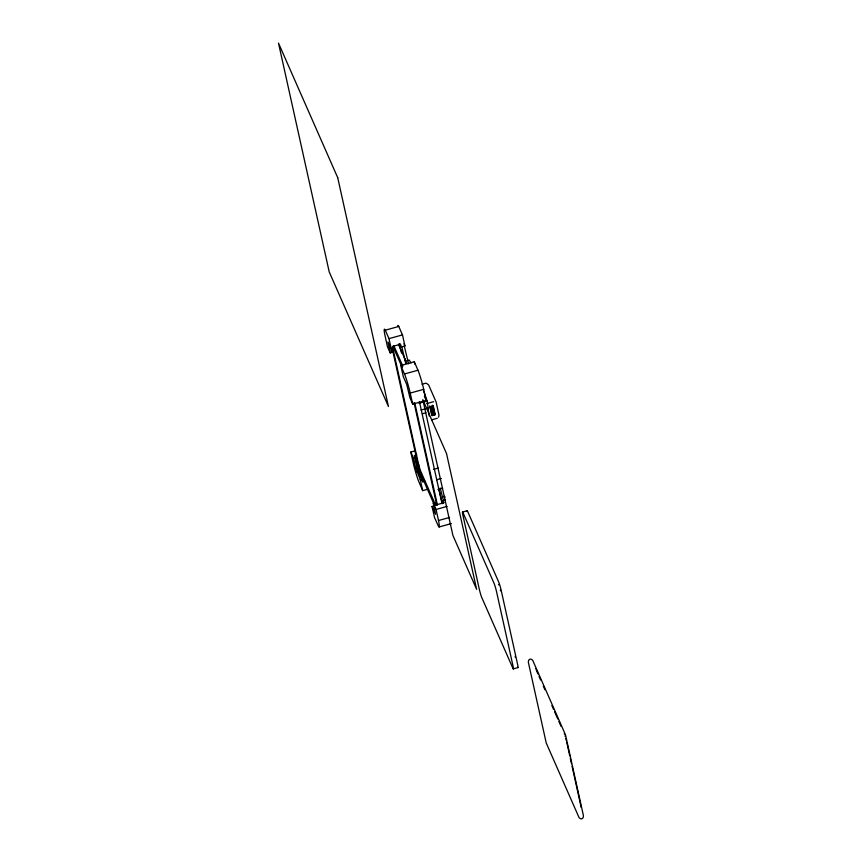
<?xml version="1.0" encoding="UTF-8"?>
<svg xmlns="http://www.w3.org/2000/svg" width="862" height="862" viewBox="0 0 862 862"><rect width="100%" height="100%" fill="white"/><g stroke="black" fill="none" stroke-linecap="round" stroke-linejoin="round"><path stroke-width="1.29" d="M438.596 417.186L438.995 415.204L436.097 401.94L428.651 384.991L426.356 383.213M385.271 330.2L388.988 338.637L392.081 352.407L390.184 352.935L387.437 346.686L384.667 333.95A17.218 1.498 74.5 0 1 384.937 329.629L385.271 330.2L398.772 326.461L402.489 334.909L404.935 345.964L401.142 347.009L399.688 343.701M388.988 338.637L402.489 334.909M406.853 360.715L409.202 360.057L411.045 362.934M400.819 365.52L414.31 361.781L418.544 371.597A17.218 1.498 74.5 0 1 423.21 387.135L426.205 400.377L412.704 404.116L409.967 397.878L406.756 384.549L403.265 376.575L400.819 365.52L405.043 375.326A17.218 1.498 74.5 0 1 409.719 390.874L412.704 404.116M404.537 373.957L418.027 370.229M422.003 384.236L425.526 383.267M410.258 393.061L423.759 389.322M419.007 403.287L427.218 401.013L423.576 391.122M426.582 403.621L433.629 401.681M421.055 410.032L428.102 408.082L427.218 401.013M422.434 413.76L425.957 412.779M433.187 414.719L432.519 414.902L430.806 407.133L431.463 406.961L433.187 414.719L432.218 412.532M432.261 415.268L434.836 414.557L432.983 406.239L430.418 406.95L432.261 415.268L431.302 413.092M431.442 419.88L437.303 418.253M427.595 489.271L422.682 490.629L418.458 480.824A17.218 1.498 74.5 0 1 413.782 465.286L410.797 452.044L414.471 451.02M416.432 464.413L414.471 455.567L416.702 454.953M410.797 452.044L413.544 458.282L415.441 457.754L418.189 469.682L422.746 481.815L424.977 481.201M418.943 465.06L416.712 465.685L416.992 466.299A7.327 0.636 74.5 0 0 417.531 468.411M422.682 490.629L420.236 479.584L415.71 468.077L417.607 467.549M416.842 471.859L418.738 471.342M433.511 469.337L438.198 468.034M421.496 473.292L419.266 473.917L420.753 477.3M420.236 479.584L422.132 479.056M436.625 479.768L441.322 478.464M437.918 489.39L442.615 488.097M443.65 500.359C442.098 498.484 442.702 494.723 445.212 497.018M434.933 508.138L433.963 505.94L432.067 506.457L435.558 514.28L433.317 503.225L435.213 502.697L436.172 504.884L443.984 502.718L443.025 500.542L445.546 499.841M433.317 503.225L436.064 509.464L447.109 506.403M462.517 512.06L467.172 510.778M432.067 506.457L434.513 517.512L438.564 526.531A17.218 1.498 74.5 0 0 438.833 522.2L438.51 520.519L449.555 517.459M439.157 526.951L451.419 523.557M513.321 668.858L517.976 667.576M398.772 326.461L398.427 325.89A17.218 1.498 74.5 0 0 397.694 326.041M517.642 667.253L517.728 667.393A7.327 0.636 74.5 0 0 517.739 665.022L501.059 589.791A7.327 0.636 74.5 0 0 498.904 582.496L467.538 511.155A7.327 0.636 74.5 0 0 467.118 511.543M403.966 343.755L404.935 345.964M434.836 414.557L432.293 405.237M424.373 396.218L426.205 400.377M398.406 344.25L406.95 363.667M565.278 734.338L532.727 660.367C530.712 657.921 528.147 659.171 528.352 662.307L546.239 743.001L579.07 817.618C581.074 820.064 583.649 818.803 583.434 815.678L565.547 734.984M393.762 345.533L402.834 366.167M536.336 670.237L537.942 673.89M539.009 676.325L540.625 679.989M543.308 686.077L544.913 689.74M551.885 705.579L553.501 709.243M554.568 711.678L557.789 718.994M558.856 721.429L561.011 726.3M402.188 367.438L393.158 346.923A7.327 0.636 74.5 0 0 393.029 349.088L418.393 463.497A7.327 0.636 74.5 0 0 420.731 471.277L435.601 505.067M391.122 350.22L392.081 352.407M414.471 455.567L415.441 457.754M433.963 504.087L420.581 473.68A7.327 0.636 74.5 0 1 418.415 466.579L392.135 348.119M421.744 479.563L422.746 481.815M401.056 351.362L399.16 343.949M401.272 351.998L401.606 353.086M440.223 488.064L442.465 496.965M404.3 346.136L408.588 363.85M438.726 488.42L442.4 503.602M401.778 346.836L405.754 363.279M566.851 742.71L569.75 755.791M570.332 758.409L571.495 763.646M572.077 766.264L580.772 805.517A7.327 0.636 74.5 0 1 581.063 807.295M431.366 408.653L431.937 411.239M429.718 405.948L431.043 411.896M429.157 415.99L428.102 408.082M414.31 361.781L414.859 364.238M443.025 500.542L443.564 502.988M419.395 401.52L442.023 503.57M414.751 402.802L437.379 504.852M404.547 358.204L405.129 360.833M414.029 402.608L436.797 505.315M401.142 347.009L400.528 344.24L392.727 346.405L393.331 349.164L391.434 349.692L387.943 341.88L390.184 352.935M435.213 502.697L435.752 505.143M436.064 509.464L438.51 520.519M413.544 458.282L415.71 468.077M418.954 473.066A7.327 0.636 74.5 0 1 418.555 471.87M418.35 471.212A7.327 0.636 74.5 0 1 417.725 469.122M498.581 584.436A7.327 0.636 74.5 0 1 498.753 584.921M500.369 590.114A7.327 0.636 74.5 0 1 500.563 590.826M515.131 656.338A7.327 0.636 74.5 0 1 515.314 657.34M535.679 668.815A7.327 0.636 74.5 0 1 535.798 669.02M564.222 733.616A7.327 0.636 74.5 0 1 564.405 734.101M564.998 735.836A7.327 0.636 74.5 0 1 565.203 736.493M565.828 738.583A7.327 0.636 74.5 0 1 566.399 740.717M433.263 405.83L429.998 406.735L431.981 415.678L435.245 414.773L433.263 405.83M513.073 668.675L481.589 597.118A7.327 0.636 74.5 0 1 479.434 589.823L462.657 514.086A7.327 0.636 74.5 0 1 462.894 512.448L494.26 583.779A7.327 0.636 74.5 0 1 496.415 591.084L513.095 666.315A7.327 0.636 74.5 0 1 513.073 668.675M337.721 177.691L278.491 43.1L329.219 271.907L388.439 406.498L337.721 177.691M446.516 453.531L422.8 399.634L452.916 535.453L476.632 589.349L446.516 453.531"/></g></svg>
